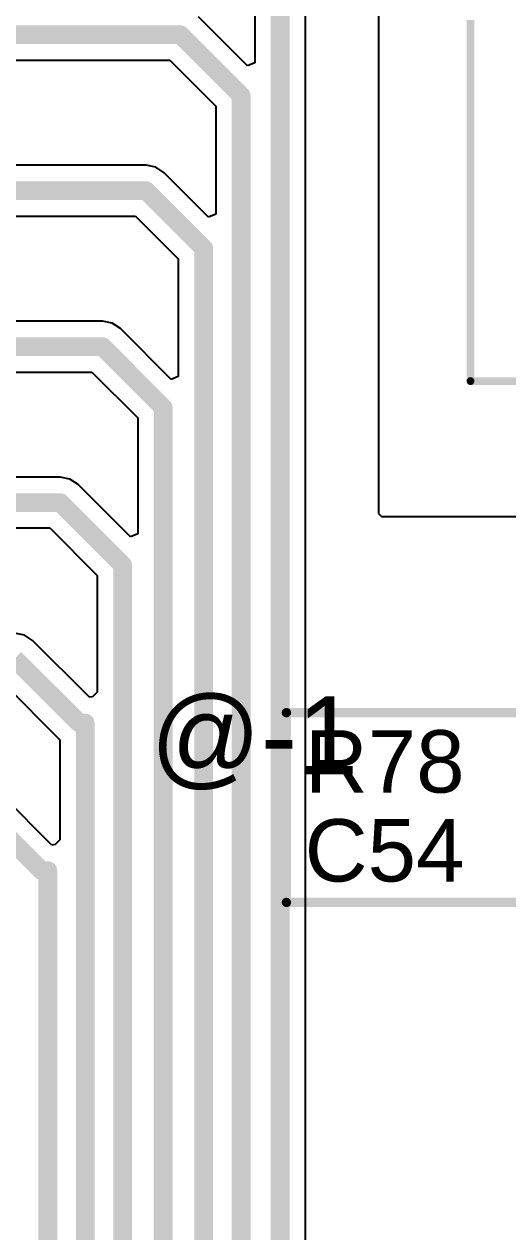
# Model space of a CAD drawing. Header units: millimetres. Extents: x 0 to 5423, y 0 to 5425.
# Drawn here: x 14.58 to 22.45, y 130.49 to 150.16 of the extents above; entities that cross this region are included whole.
import ezdxf

# ---------------------------------------------------------------- set-up
doc = ezdxf.new("R2010")
doc.units = ezdxf.units.MM
for name, color, linetype in [('BottomLayer', 5, 'Continuous'), ('TopLayer', 1, 'Continuous'), ('TopOverlay', 2, 'Continuous')]:
    doc.layers.add(name, color=color, linetype=linetype)
doc.styles.add('Arial', font='', dxfattribs={"height": 0.2})
doc.styles.get('Arial').set_extended_font_data('Arial')

# ---------------------------------------------------------------- blocks, each defined once
blk = doc.blocks.new('HR911105A_308')
at = {"layer": 'TopOverlay', "const_width": 0.127}
for points in [[(-8, -8.485), (-8, -2.605)], [(-8, -8.485), (8, -8.485)]]:
    blk.add_lwpolyline(points, dxfattribs=at)
at = {"layer": 'TopOverlay', "const_width": 0.0635}
blk.add_lwpolyline([(-8.032, -8.485, 1), (-7.968, -8.485, 1)], format="xyb", close=True, dxfattribs=at)
blk.add_lwpolyline([(-8.032, -8.485, 1), (-7.968, -8.485, 1)], format="xyb", close=True, dxfattribs=at)

msp = doc.modelspace()

# ---------------------------------------------------------------- linework, layer by layer
at = {"layer": 'BottomLayer'}
for p, q in [((20.345, 165.669), (20.345, 142.189)), ((20.345, 165.669), (20.345, 142.189)), ((20.345, 142.189), (20.396, 142.138)), ((20.345, 142.189), (20.396, 142.138)), ((20.396, 142.138), (61.011, 142.138)), ((20.396, 142.138), (43.683, 142.138))]:
    msp.add_line(p, q, dxfattribs=at)
at = {"layer": 'TopLayer'}
for p, q in [((20.345, 165.669), (20.345, 142.189)), ((20.345, 165.659), (20.345, 142.189)), ((19.16, 121.584), (19.16, 155.945)), ((18.331, 155.773), (18.331, 149.528)), ((18.214, 149.479), (17.413, 150.28)), ((8.413, 149.573), (16.948, 149.573)), ((16.948, 149.573), (17.696, 148.825)), ((18.331, 149.528), (18.214, 149.479)), ((17.696, 148.825), (17.696, 147.064)), ((16.561, 147.861), (8.249, 147.861)), ((16.719, 147.83), (16.561, 147.861)), ((16.854, 147.74), (16.719, 147.83)), ((17.579, 147.015), (16.854, 147.74)), ((16.854, 147.74), (16.854, 147.74)), ((8.413, 147.033), (16.389, 147.033)), ((16.389, 147.033), (17.086, 146.336)), ((17.696, 147.064), (17.579, 147.015)), ((17.086, 146.336), (17.086, 144.422)), ((15.85, 145.321), (8.249, 145.321)), ((16.008, 145.29), (15.85, 145.321)), ((16.143, 145.2), (16.008, 145.29)), ((16.969, 144.374), (16.143, 145.2)), ((8.413, 144.493), (15.678, 144.493)), ((15.678, 144.493), (16.426, 143.745)), ((17.086, 144.422), (16.969, 144.374)), ((16.426, 143.745), (16.426, 141.857)), ((15.164, 142.781), (8.249, 142.781)), ((15.322, 142.75), (15.164, 142.781)), ((15.457, 142.66), (15.322, 142.75)), ((16.309, 141.808), (15.457, 142.66)), ((20.345, 142.189), (20.396, 142.138)), ((20.345, 142.189), (20.396, 142.138)), ((20.396, 142.138), (61.011, 142.138)), ((20.396, 142.138), (25.129, 142.138)), ((8.413, 141.953), (14.992, 141.953)), ((14.992, 141.953), (15.765, 141.179)), ((16.426, 141.857), (16.309, 141.808)), ((15.765, 141.179), (15.765, 139.278)), ((14.579, 140.21), (14.42, 140.241)), ((14.713, 140.12), (14.579, 140.21)), ((15.638, 139.195), (14.713, 140.12)), ((14.248, 139.413), (15.156, 138.505)), ((15.765, 139.278), (15.689, 139.205)), ((15.689, 139.205), (15.638, 139.195)), ((15.156, 138.505), (15.156, 136.872)), ((15.029, 136.789), (14.238, 137.58)), ((15.08, 136.8), (15.029, 136.789)), ((15.156, 136.872), (15.08, 136.8))]:
    msp.add_line(p, q, dxfattribs=at)
at = {"layer": 'TopLayer', "const_width": 0.305}
for points in [[(18.745, 121.412), (18.745, 155.945)], [(8.077, 149.987), (17.12, 149.987)], [(17.12, 149.987), (18.11, 148.996)], [(18.11, 112.09), (18.11, 148.996)], [(8.077, 147.447), (16.561, 147.447)], [(16.561, 147.447), (17.501, 146.507)], [(17.501, 111.735), (17.501, 146.507)], [(8.077, 144.907), (15.85, 144.907)], [(15.85, 144.907), (16.84, 143.916)], [(16.84, 111.557), (16.84, 143.916)], [(8.077, 142.367), (15.164, 142.367)], [(15.164, 142.367), (16.18, 141.351)], [(16.18, 111.43), (16.18, 141.351)], [(14.42, 139.827), (15.469, 138.778)], [(15.57, 109.474), (15.57, 138.778)], [(13.945, 137.287), (14.859, 136.373)], [(14.961, 108.687), (14.961, 136.373)]]:
    msp.add_lwpolyline(points, dxfattribs=at)
at = {"layer": 'TopLayer', "const_width": 0.152}
for points in [[(17.043, 149.987, 1), (17.196, 149.987, 1)], [(17.043, 149.987, 1), (17.196, 149.987, 1)], [(18.034, 148.996, 1), (18.186, 148.996, 1)], [(18.034, 148.996, 1), (18.186, 148.996, 1)], [(16.485, 147.447, 1), (16.637, 147.447, 1)], [(16.485, 147.447, 1), (16.637, 147.447, 1)], [(17.424, 146.507, 1), (17.577, 146.507, 1)], [(17.424, 146.507, 1), (17.577, 146.507, 1)], [(15.773, 144.907, 1), (15.926, 144.907, 1)], [(15.773, 144.907, 1), (15.926, 144.907, 1)], [(16.764, 143.916, 1), (16.916, 143.916, 1)], [(16.764, 143.916, 1), (16.916, 143.916, 1)], [(15.088, 142.367, 1), (15.24, 142.367, 1)], [(15.088, 142.367, 1), (15.24, 142.367, 1)], [(16.104, 141.351, 1), (16.256, 141.351, 1)], [(16.104, 141.351, 1), (16.256, 141.351, 1)], [(15.392, 138.778, 1), (15.545, 138.778, 1)], [(15.494, 138.778, 1), (15.646, 138.778, 1)], [(14.783, 136.373, 1), (14.935, 136.373, 1)], [(14.884, 136.373, 1), (15.037, 136.373, 1)]]:
    msp.add_lwpolyline(points, format="xyb", close=True, dxfattribs=at)
at = {"layer": 'TopOverlay', "const_width": 0.152}
for points in [[(18.847, 135.854), (18.847, 138.945)], [(18.847, 138.945), (35.306, 138.945)], [(18.847, 135.854), (25.222, 135.854)]]:
    msp.add_lwpolyline(points, dxfattribs=at)
at = {"layer": 'TopOverlay', "const_width": 0.0762}
for points in [[(18.809, 138.945, 1), (18.885, 138.945, 1)], [(18.809, 138.945, 1), (18.885, 138.945, 1)], [(18.809, 135.854, 1), (18.885, 135.854, 1)], [(18.809, 135.854, 1), (18.885, 135.854, 1)]]:
    msp.add_lwpolyline(points, format="xyb", close=True, dxfattribs=at)

# ---------------------------------------------------------------- block references
msp.add_blockref('HR911105A_308', (29.845, 152.831))

# ---------------------------------------------------------------- texts
at = {"layer": 'TopOverlay', "style": 'Arial'}
for s, height, p in [('@-1', 1.27, (16.632, 137.939)), ('R78', 1.016, (19.146, 137.643)), ('C54', 1.016, (19.144, 136.195))]:
    msp.add_text(s, height=height, dxfattribs=at).set_placement(p)

doc.saveas('drawing.dxf')
